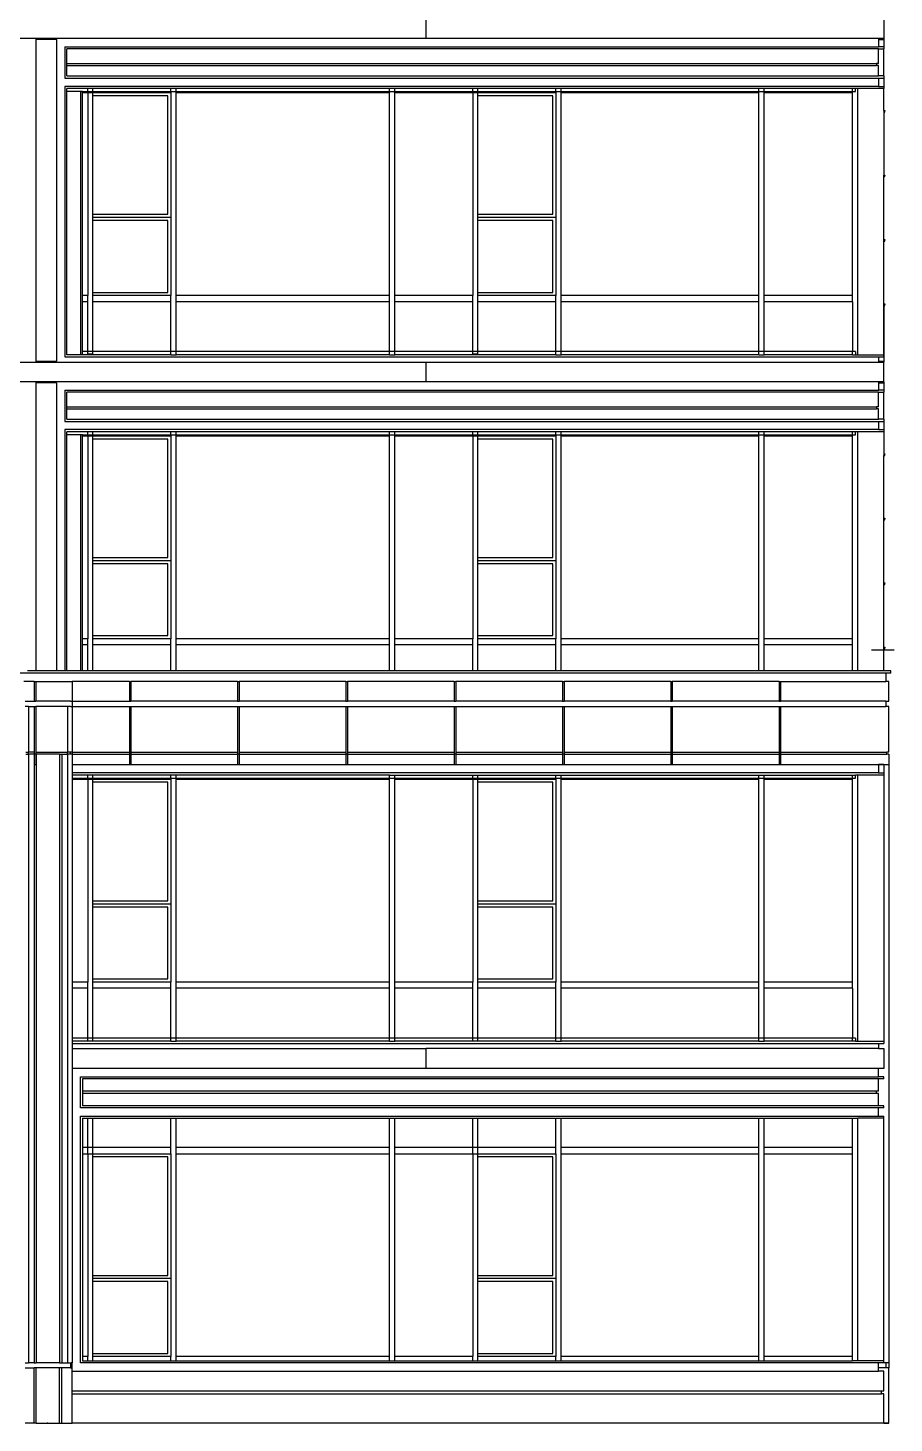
# Model space of a CAD drawing. Extents: x -311 to 61613, y 0 to 58400.
# Drawn here: x 53225 to 61550, y 0 to 13412 of the extents above; entities that cross this region are included whole.
import ezdxf

# ---------------------------------------------------------------- set-up
doc = ezdxf.new("R2010")
doc.units = 0
doc.header["$LTSCALE"] = 1000
doc.header["$MEASUREMENT"] = 0
doc.layers.add('AD-AREA-OUTL', color=31, linetype='Continuous')

msp = doc.modelspace()

# ---------------------------------------------------------------- linework, layer by layer
at = {"layer": 'AD-AREA-OUTL', "color": 252}
for p, q in [((57052, 13310), (57052, 13500)), ((61450, 13500), (61450, 13310)), ((53300, 13310), (48110, 13310)), ((53300, 13310), (53300, 13300)), ((53500, 13310), (53300, 13310)), ((53300, 13300), (53300, 10210)), ((53500, 13300), (53300, 13300)), ((57052, 13310), (53500, 13310)), ((53500, 13300), (53500, 13310)), ((53500, 13300), (53500, 10210)), ((61400, 13310), (57052, 13310)), ((61440, 13310), (61400, 13310)), ((61400, 13310), (61400, 13300)), ((61400, 13300), (61400, 13230)), ((61400, 13300), (61440, 13300)), ((61450, 13310), (61440, 13310)), ((61440, 13310), (61440, 13300)), ((61440, 13300), (61450, 13300)), ((61450, 13310), (61450, 13300)), ((61450, 13300), (61450, 13230)), ((53580, 13230), (61400, 13230)), ((53580, 13230), (53580, 12930)), ((61400, 13210), (53600, 13210)), ((53600, 13071), (53600, 13210)), ((61450, 13230), (61400, 13230)), ((61400, 13071), (61400, 13210)), ((61400, 13210), (61450, 13210)), ((61450, 13230), (61450, 13210)), ((61450, 12950), (61450, 13210)), ((53600, 13051), (53600, 13071)), ((53600, 13071), (61380, 13071)), ((53600, 12950), (53600, 13051)), ((53600, 13051), (61380, 13051)), ((61400, 13071), (61380, 13071)), ((61380, 13071), (61380, 13051)), ((61400, 13051), (61380, 13051)), ((61400, 12950), (61400, 13051)), ((53580, 12930), (61400, 12930)), ((53600, 12950), (61400, 12950)), ((61450, 12950), (61400, 12950)), ((61400, 12930), (61450, 12930)), ((61400, 12930), (61400, 12850)), ((61450, 12950), (61450, 12930)), ((61450, 12930), (61450, 12850)), ((61400, 12850), (53580, 12850)), ((53580, 12850), (53580, 10250)), ((53800, 12830), (53600, 12830)), ((53600, 12800), (53600, 12830)), ((53730, 12800), (53600, 12800)), ((53600, 10270), (53600, 12800)), ((53730, 12800), (53730, 10270)), ((53750, 12800), (53730, 12800)), ((53750, 12800), (53800, 12800)), ((53750, 12790), (53750, 12800)), ((53750, 10840), (53750, 12790)), ((53750, 12790), (53800, 12790)), ((53850, 12830), (53800, 12830)), ((53800, 12800), (53800, 12830)), ((53800, 12800), (53850, 12800)), ((53800, 12790), (53800, 12800)), ((53800, 12790), (53800, 10840)), ((53800, 12790), (53850, 12790)), ((53850, 12800), (53850, 12830)), ((54600, 12830), (53850, 12830)), ((53850, 12790), (53850, 12800)), ((53850, 12800), (54600, 12800)), ((53850, 12760), (53850, 12790)), ((53850, 12790), (54600, 12790)), ((53850, 11620), (53850, 12760)), ((54570, 12760), (53850, 12760)), ((54570, 11620), (54570, 12760)), ((54650, 12830), (54600, 12830)), ((54600, 12800), (54600, 12830)), ((54600, 12800), (54650, 12800)), ((54600, 12790), (54600, 12800)), ((54600, 12790), (54600, 11590)), ((56700, 12830), (54650, 12830)), ((54650, 12800), (54650, 12830)), ((54650, 12800), (56700, 12800)), ((54650, 12790), (54650, 12800)), ((54650, 10840), (54650, 12790)), ((54650, 12790), (56700, 12790)), ((56750, 12830), (56700, 12830)), ((56700, 12800), (56700, 12830)), ((56700, 12800), (56750, 12800)), ((56700, 12790), (56700, 12800)), ((56700, 10840), (56700, 12790)), ((57500, 12830), (56750, 12830)), ((56750, 12800), (56750, 12830)), ((56750, 12800), (57500, 12800)), ((56750, 12790), (56750, 12800)), ((56750, 10840), (56750, 12790)), ((56750, 12790), (57500, 12790)), ((57550, 12830), (57500, 12830)), ((57500, 12800), (57500, 12830)), ((57500, 12800), (57550, 12800)), ((57500, 12790), (57500, 12800)), ((57500, 12790), (57500, 10840)), ((57500, 12790), (57550, 12790)), ((58300, 12830), (57550, 12830)), ((57550, 12800), (57550, 12830)), ((57550, 12800), (58300, 12800)), ((57550, 12790), (57550, 12800)), ((57550, 12760), (57550, 12790)), ((57550, 12790), (58300, 12790)), ((57550, 11620), (57550, 12760)), ((58270, 12760), (57550, 12760)), ((58270, 11620), (58270, 12760)), ((58350, 12830), (58300, 12830)), ((58300, 12800), (58300, 12830)), ((58300, 12800), (58350, 12800)), ((58300, 12790), (58300, 12800)), ((58300, 12790), (58300, 11590)), ((60250, 12830), (58350, 12830)), ((58350, 12800), (58350, 12830)), ((58350, 12800), (60250, 12800)), ((58350, 12790), (58350, 12800)), ((58350, 10840), (58350, 12790)), ((58350, 12790), (60250, 12790)), ((60300, 12830), (60250, 12830)), ((60250, 12800), (60250, 12830)), ((60250, 12800), (60300, 12800)), ((60250, 12790), (60250, 12800)), ((60250, 10840), (60250, 12790)), ((61150, 12830), (60300, 12830)), ((60300, 12800), (60300, 12830)), ((60300, 12800), (61150, 12800)), ((60300, 12790), (60300, 12800)), ((60300, 10840), (60300, 12790)), ((60300, 12790), (61150, 12790)), ((61180, 12830), (61150, 12830)), ((61150, 12800), (61150, 12830)), ((61150, 12800), (61180, 12800)), ((61150, 12790), (61150, 12800)), ((61150, 10840), (61150, 12790)), ((61200, 12830), (61180, 12830)), ((61180, 12800), (61180, 12830)), ((61450, 12830), (61200, 12830)), ((61200, 10270), (61200, 12830)), ((61400, 12850), (61450, 12850)), ((61450, 12850), (61450, 12830)), ((61450, 12618), (61450, 12830)), ((61450, 12618), (61450, 12613)), ((61450, 12618), (61460, 12618)), ((61450, 12613), (61450, 12603)), ((61450, 12613), (61460, 12613)), ((61460, 12618), (61460, 12613)), ((61460, 12603), (61460, 12613)), ((61450, 12603), (61450, 11998)), ((61450, 12603), (61460, 12603)), ((61450, 11993), (61450, 11998)), ((61450, 11998), (61460, 11998)), ((61450, 11983), (61450, 11993)), ((61450, 11993), (61460, 11993)), ((61450, 11378), (61450, 11983)), ((61450, 11983), (61460, 11983)), ((61460, 11998), (61460, 11993)), ((61460, 11983), (61460, 11993)), ((53850, 11590), (53850, 11620)), ((53850, 11620), (54570, 11620)), ((53850, 11560), (53850, 11590)), ((54600, 11590), (53850, 11590)), ((53850, 10870), (53850, 11560)), ((54570, 11560), (53850, 11560)), ((54570, 10870), (54570, 11560)), ((54600, 11590), (54600, 10840)), ((57550, 11590), (57550, 11620)), ((57550, 11620), (58270, 11620)), ((57550, 11560), (57550, 11590)), ((58300, 11590), (57550, 11590)), ((57550, 10870), (57550, 11560)), ((58270, 11560), (57550, 11560)), ((58270, 10870), (58270, 11560)), ((58300, 11590), (58300, 10840)), ((61450, 11373), (61450, 11378)), ((61450, 11378), (61460, 11378)), ((61450, 11363), (61450, 11373)), ((61450, 11373), (61460, 11373)), ((61450, 10758), (61450, 11363)), ((61450, 11363), (61460, 11363)), ((61460, 11378), (61460, 11373)), ((61460, 11363), (61460, 11373)), ((53850, 10840), (53850, 10870)), ((53850, 10870), (54570, 10870)), ((57550, 10840), (57550, 10870)), ((57550, 10870), (58270, 10870)), ((53750, 10780), (53750, 10840)), ((53800, 10840), (53750, 10840)), ((53750, 10300), (53750, 10780)), ((53800, 10780), (53750, 10780)), ((53800, 10780), (53800, 10840)), ((53800, 10300), (53800, 10780)), ((53850, 10780), (53850, 10840)), ((54600, 10840), (53850, 10840)), ((53850, 10300), (53850, 10780)), ((54600, 10780), (53850, 10780)), ((54600, 10780), (54600, 10840)), ((54600, 10300), (54600, 10780)), ((54650, 10780), (54650, 10840)), ((56700, 10840), (54650, 10840)), ((54650, 10300), (54650, 10780)), ((56700, 10780), (54650, 10780)), ((56700, 10780), (56700, 10840)), ((56700, 10300), (56700, 10780)), ((56750, 10780), (56750, 10840)), ((57500, 10840), (56750, 10840)), ((56750, 10300), (56750, 10780)), ((57500, 10780), (56750, 10780)), ((57500, 10780), (57500, 10840)), ((57500, 10300), (57500, 10780)), ((57550, 10780), (57550, 10840)), ((58300, 10840), (57550, 10840)), ((57550, 10300), (57550, 10780)), ((58300, 10780), (57550, 10780)), ((58300, 10780), (58300, 10840)), ((58300, 10300), (58300, 10780)), ((58350, 10780), (58350, 10840)), ((60250, 10840), (58350, 10840)), ((58350, 10300), (58350, 10780)), ((60250, 10780), (58350, 10780)), ((60250, 10780), (60250, 10840)), ((60250, 10300), (60250, 10780)), ((60300, 10780), (60300, 10840)), ((61150, 10840), (60300, 10840)), ((60300, 10300), (60300, 10780)), ((61150, 10780), (60300, 10780)), ((61150, 10780), (61150, 10840)), ((61150, 10780), (61150, 10300)), ((61450, 10753), (61450, 10758)), ((61450, 10758), (61460, 10758)), ((61450, 10743), (61450, 10753)), ((61450, 10753), (61460, 10753)), ((61450, 10743), (61450, 10270)), ((61450, 10270), (61450, 10743)), ((61450, 10743), (61460, 10743)), ((61460, 10758), (61460, 10753)), ((61460, 10743), (61460, 10753)), ((48100, 10200), (53300, 10200)), ((53300, 10210), (53300, 10200)), ((53300, 10210), (53500, 10210)), ((53300, 10200), (53500, 10200)), ((53500, 10200), (53500, 10210)), ((53500, 10200), (57052, 10200)), ((53580, 10250), (61400, 10250)), ((53730, 10270), (53600, 10270)), ((53750, 10270), (53730, 10270)), ((53750, 10270), (53750, 10300)), ((53800, 10300), (53750, 10300)), ((53800, 10270), (53750, 10270)), ((53850, 10300), (53800, 10300)), ((53800, 10276), (53800, 10300)), ((53850, 10276), (53800, 10276)), ((53800, 10270), (53800, 10276)), ((53850, 10270), (53800, 10270)), ((54600, 10300), (53850, 10300)), ((53850, 10276), (53850, 10300)), ((53850, 10270), (53850, 10276)), ((54600, 10270), (53850, 10270)), ((54650, 10300), (54600, 10300)), ((54600, 10270), (54600, 10300)), ((54600, 10270), (54650, 10270)), ((56700, 10300), (54650, 10300)), ((54650, 10270), (54650, 10300)), ((56700, 10270), (54650, 10270)), ((56750, 10300), (56700, 10300)), ((56700, 10270), (56700, 10300)), ((56700, 10270), (56750, 10270)), ((57500, 10300), (56750, 10300)), ((56750, 10270), (56750, 10300)), ((57500, 10270), (56750, 10270)), ((57052, 10200), (61400, 10200)), ((57052, 10010), (57052, 10200)), ((57550, 10300), (57500, 10300)), ((57500, 10276), (57500, 10300)), ((57550, 10276), (57500, 10276)), ((57500, 10270), (57500, 10276)), ((57550, 10270), (57500, 10270)), ((58300, 10300), (57550, 10300)), ((57550, 10276), (57550, 10300)), ((57550, 10270), (57550, 10276)), ((58300, 10270), (57550, 10270)), ((58350, 10300), (58300, 10300)), ((58300, 10270), (58300, 10300)), ((58300, 10270), (58350, 10270)), ((60250, 10300), (58350, 10300)), ((58350, 10270), (58350, 10300)), ((60250, 10270), (58350, 10270)), ((60300, 10300), (60250, 10300)), ((60250, 10270), (60250, 10300)), ((60250, 10270), (60300, 10270)), ((61150, 10300), (60300, 10300)), ((60300, 10270), (60300, 10300)), ((61150, 10270), (60300, 10270)), ((61180, 10300), (61150, 10300)), ((61150, 10270), (61150, 10300)), ((61150, 10270), (61180, 10270)), ((61180, 10300), (61180, 10270)), ((61180, 10270), (61200, 10270)), ((61200, 10270), (61450, 10270)), ((61400, 10250), (61400, 10210)), ((61400, 10250), (61450, 10250)), ((61400, 10210), (61400, 10200)), ((61400, 10210), (61440, 10210)), ((61400, 10200), (61440, 10200)), ((61440, 10210), (61450, 10210)), ((61440, 10200), (61440, 10210)), ((61440, 10200), (61450, 10200)), ((61450, 10250), (61450, 10270)), ((61450, 10270), (61450, 10250)), ((61450, 10250), (61450, 10210)), ((61450, 10210), (61450, 10200)), ((61450, 10010), (61450, 10200)), ((53300, 10010), (48110, 10010)), ((53300, 10010), (53300, 10000)), ((53500, 10010), (53300, 10010)), ((53300, 10000), (53300, 7230)), ((53500, 10000), (53300, 10000)), ((57052, 10010), (53500, 10010)), ((53500, 10000), (53500, 10010)), ((53500, 10000), (53500, 7230)), ((53580, 9930), (61400, 9930)), ((53580, 9930), (53580, 9630)), ((61400, 10010), (57052, 10010)), ((61440, 10010), (61400, 10010)), ((61400, 10010), (61400, 10000)), ((61400, 10000), (61400, 9930)), ((61400, 10000), (61440, 10000)), ((61450, 9930), (61400, 9930)), ((61450, 10010), (61440, 10010)), ((61440, 10010), (61440, 10000)), ((61440, 10000), (61450, 10000)), ((61450, 10010), (61450, 10000)), ((61450, 10000), (61450, 9930)), ((61450, 9930), (61450, 9910)), ((61400, 9910), (53600, 9910)), ((53600, 9771), (53600, 9910)), ((61400, 9771), (61400, 9910)), ((61400, 9910), (61450, 9910)), ((61450, 9650), (61450, 9910)), ((53600, 9751), (53600, 9771)), ((53600, 9771), (61380, 9771)), ((53600, 9650), (53600, 9751)), ((53600, 9751), (61380, 9751)), ((61400, 9771), (61380, 9771)), ((61380, 9771), (61380, 9751)), ((61400, 9751), (61380, 9751)), ((61400, 9650), (61400, 9751)), ((53580, 9630), (61400, 9630)), ((61400, 9550), (53580, 9550)), ((53580, 9550), (53580, 7230)), ((53600, 9650), (61400, 9650)), ((53800, 9530), (53600, 9530)), ((53600, 9500), (53600, 9530)), ((53850, 9530), (53800, 9530)), ((53800, 9500), (53800, 9530)), ((53850, 9500), (53850, 9530)), ((54600, 9530), (53850, 9530)), ((54650, 9530), (54600, 9530)), ((54600, 9500), (54600, 9530)), ((56700, 9530), (54650, 9530)), ((54650, 9500), (54650, 9530)), ((56750, 9530), (56700, 9530)), ((56700, 9500), (56700, 9530)), ((57500, 9530), (56750, 9530)), ((56750, 9500), (56750, 9530)), ((57550, 9530), (57500, 9530)), ((57500, 9500), (57500, 9530)), ((58300, 9530), (57550, 9530)), ((57550, 9500), (57550, 9530)), ((58350, 9530), (58300, 9530)), ((58300, 9500), (58300, 9530)), ((60250, 9530), (58350, 9530)), ((58350, 9500), (58350, 9530)), ((60300, 9530), (60250, 9530)), ((60250, 9500), (60250, 9530)), ((61150, 9530), (60300, 9530)), ((60300, 9500), (60300, 9530)), ((61180, 9530), (61150, 9530)), ((61150, 9500), (61150, 9530)), ((61200, 9530), (61180, 9530)), ((61180, 9500), (61180, 9530)), ((61450, 9530), (61200, 9530)), ((61200, 7230), (61200, 9530)), ((61450, 9650), (61400, 9650)), ((61400, 9630), (61450, 9630)), ((61400, 9630), (61400, 9550)), ((61400, 9550), (61450, 9550)), ((61450, 9650), (61450, 9630)), ((61450, 9630), (61450, 9550)), ((61450, 9550), (61450, 9530)), ((61450, 9530), (61450, 9318)), ((53730, 9500), (53600, 9500)), ((53600, 7230), (53600, 9500)), ((53730, 9500), (53730, 7230)), ((53750, 9500), (53730, 9500)), ((53750, 9500), (53800, 9500)), ((53750, 9490), (53750, 9500)), ((53750, 7540), (53750, 9490)), ((53750, 9490), (53800, 9490)), ((53800, 9500), (53850, 9500)), ((53800, 9490), (53800, 9500)), ((53800, 9490), (53800, 7540)), ((53800, 9490), (53850, 9490)), ((53850, 9500), (54600, 9500)), ((53850, 9490), (53850, 9500)), ((53850, 9460), (53850, 9490)), ((53850, 9490), (54600, 9490)), ((53850, 8320), (53850, 9460)), ((54570, 9460), (53850, 9460)), ((54570, 8320), (54570, 9460)), ((54600, 9500), (54650, 9500)), ((54600, 9490), (54600, 9500)), ((54600, 9490), (54600, 8290)), ((54650, 9500), (56700, 9500)), ((54650, 9490), (54650, 9500)), ((54650, 7540), (54650, 9490)), ((54650, 9490), (56700, 9490)), ((56700, 9500), (56750, 9500)), ((56700, 9490), (56700, 9500)), ((56700, 7540), (56700, 9490)), ((56750, 9500), (57500, 9500)), ((56750, 9490), (56750, 9500)), ((56750, 7540), (56750, 9490)), ((56750, 9490), (57500, 9490)), ((57500, 9500), (57550, 9500)), ((57500, 9490), (57500, 9500)), ((57500, 9490), (57500, 7540)), ((57500, 9490), (57550, 9490)), ((57550, 9500), (58300, 9500)), ((57550, 9490), (57550, 9500)), ((57550, 9460), (57550, 9490)), ((57550, 9490), (58300, 9490)), ((57550, 8320), (57550, 9460)), ((58270, 9460), (57550, 9460)), ((58270, 8320), (58270, 9460)), ((58300, 9500), (58350, 9500)), ((58300, 9490), (58300, 9500)), ((58300, 9490), (58300, 8290)), ((58350, 9500), (60250, 9500)), ((58350, 9490), (58350, 9500)), ((58350, 7540), (58350, 9490)), ((58350, 9490), (60250, 9490)), ((60250, 9500), (60300, 9500)), ((60250, 9490), (60250, 9500)), ((60250, 7540), (60250, 9490)), ((60300, 9500), (61150, 9500)), ((60300, 9490), (60300, 9500)), ((60300, 7540), (60300, 9490)), ((60300, 9490), (61150, 9490)), ((61150, 9500), (61180, 9500)), ((61150, 9490), (61150, 9500)), ((61150, 7540), (61150, 9490)), ((61450, 9318), (61450, 9313)), ((61450, 9318), (61460, 9318)), ((61450, 9313), (61450, 9303)), ((61450, 9313), (61460, 9313)), ((61450, 8698), (61450, 9303)), ((61450, 9303), (61460, 9303)), ((61460, 9318), (61460, 9313)), ((61460, 9303), (61460, 9313)), ((61450, 8693), (61450, 8698)), ((61450, 8698), (61460, 8698)), ((61450, 8683), (61450, 8693)), ((61450, 8693), (61460, 8693)), ((61450, 8078), (61450, 8683)), ((61450, 8683), (61460, 8683)), ((61460, 8698), (61460, 8693)), ((61460, 8683), (61460, 8693)), ((53850, 8290), (53850, 8320)), ((53850, 8320), (54570, 8320)), ((57550, 8290), (57550, 8320)), ((57550, 8320), (58270, 8320)), ((53850, 8260), (53850, 8290)), ((54600, 8290), (53850, 8290)), ((53850, 7570), (53850, 8260)), ((54570, 8260), (53850, 8260)), ((54570, 7570), (54570, 8260)), ((54600, 8290), (54600, 7540)), ((57550, 8260), (57550, 8290)), ((58300, 8290), (57550, 8290)), ((57550, 7570), (57550, 8260)), ((58270, 8260), (57550, 8260)), ((58270, 7570), (58270, 8260)), ((58300, 8290), (58300, 7540)), ((61450, 8073), (61450, 8078)), ((61450, 8078), (61460, 8078)), ((61450, 8063), (61450, 8073)), ((61450, 8073), (61460, 8073)), ((61450, 7458), (61450, 8063)), ((61450, 8063), (61460, 8063)), ((61460, 8078), (61460, 8073)), ((61460, 8063), (61460, 8073)), ((53750, 7480), (53750, 7540)), ((53800, 7540), (53750, 7540)), ((53800, 7480), (53800, 7540)), ((53850, 7540), (53850, 7570)), ((53850, 7570), (54570, 7570)), ((53850, 7480), (53850, 7540)), ((54600, 7540), (53850, 7540)), ((54600, 7480), (54600, 7540)), ((54650, 7480), (54650, 7540)), ((56700, 7540), (54650, 7540)), ((56700, 7480), (56700, 7540)), ((56750, 7480), (56750, 7540)), ((57500, 7540), (56750, 7540)), ((57500, 7480), (57500, 7540)), ((57550, 7540), (57550, 7570)), ((57550, 7570), (58270, 7570)), ((57550, 7480), (57550, 7540)), ((58300, 7540), (57550, 7540)), ((58300, 7480), (58300, 7540)), ((58350, 7480), (58350, 7540)), ((60250, 7540), (58350, 7540)), ((60250, 7480), (60250, 7540)), ((60300, 7480), (60300, 7540)), ((61150, 7540), (60300, 7540)), ((61150, 7480), (61150, 7540)), ((53750, 7230), (53750, 7480)), ((53800, 7480), (53750, 7480)), ((53800, 7230), (53800, 7480)), ((53850, 7230), (53850, 7480)), ((54600, 7480), (53850, 7480)), ((54600, 7230), (54600, 7480)), ((54650, 7230), (54650, 7480)), ((56700, 7480), (54650, 7480)), ((56700, 7230), (56700, 7480)), ((56750, 7230), (56750, 7480)), ((57500, 7480), (56750, 7480)), ((57500, 7230), (57500, 7480)), ((57550, 7230), (57550, 7480)), ((58300, 7480), (57550, 7480)), ((58300, 7230), (58300, 7480)), ((58350, 7230), (58350, 7480)), ((60250, 7480), (58350, 7480)), ((60250, 7230), (60250, 7480)), ((60300, 7230), (60300, 7480)), ((61150, 7480), (60300, 7480)), ((61150, 7230), (61150, 7480)), ((61550, 7430), (61333, 7430)), ((61450, 7453), (61450, 7458)), ((61450, 7458), (61460, 7458)), ((61450, 7443), (61450, 7453)), ((61450, 7453), (61460, 7453)), ((61450, 7230), (61450, 7443)), ((61450, 7443), (61460, 7443)), ((61460, 7458), (61460, 7453)), ((61460, 7443), (61460, 7453)), ((61470, 7210), (30750, 7210)), ((53285, 7130), (53185, 7130)), ((53300, 7230), (53220, 7230)), ((53285, 7130), (53285, 6940)), ((53285, 7130), (53300, 7130)), ((53500, 7230), (53300, 7230)), ((53300, 7130), (53650, 7130)), ((53300, 7130), (53300, 6940)), ((53580, 7230), (53500, 7230)), ((53600, 7230), (53580, 7230)), ((53730, 7230), (53600, 7230)), ((54200, 7130), (53650, 7130)), ((53650, 7130), (53650, 6940)), ((53750, 7230), (53730, 7230)), ((53800, 7230), (53750, 7230)), ((53850, 7230), (53800, 7230)), ((54600, 7230), (53850, 7230)), ((54200, 7130), (54200, 6940)), ((54200, 7130), (54215, 7130)), ((55240, 7130), (54215, 7130)), ((54215, 7130), (54215, 6940)), ((54650, 7230), (54600, 7230)), ((56700, 7230), (54650, 7230)), ((55240, 7130), (55240, 6940)), ((55240, 7130), (55256, 7130)), ((56281, 7130), (55256, 7130)), ((55256, 7130), (55256, 6940)), ((56281, 7130), (56281, 6940)), ((56281, 7130), (56296, 7130)), ((57322, 7130), (56296, 7130)), ((56296, 7130), (56296, 6940)), ((56750, 7230), (56700, 7230)), ((57500, 7230), (56750, 7230)), ((57322, 7130), (57322, 6940)), ((57322, 7130), (57337, 7130)), ((58363, 7130), (57337, 7130)), ((57337, 7130), (57337, 6940)), ((57550, 7230), (57500, 7230)), ((58300, 7230), (57550, 7230)), ((58350, 7230), (58300, 7230)), ((60250, 7230), (58350, 7230)), ((58363, 7130), (58363, 6940)), ((58363, 7130), (58378, 7130)), ((59404, 7130), (58378, 7130)), ((58378, 7130), (58378, 6940)), ((59404, 7130), (59404, 6940)), ((59404, 7130), (59418, 7130)), ((60444, 7130), (59418, 7130)), ((59418, 7130), (59418, 6940)), ((60300, 7230), (60250, 7230)), ((61150, 7230), (60300, 7230)), ((60444, 7130), (60444, 6940)), ((60444, 7130), (60459, 7130)), ((60459, 7130), (61470, 7130)), ((60459, 7130), (60459, 6940)), ((61200, 7230), (61150, 7230)), ((61450, 7230), (61200, 7230)), ((61520, 7230), (61450, 7230)), ((61470, 7210), (61470, 7130)), ((61520, 7210), (61470, 7210)), ((61500, 7130), (61470, 7130)), ((61500, 6940), (61500, 7130)), ((61520, 7210), (61520, 7230)), ((53200, 6940), (53285, 6940)), ((53230, 6890), (53200, 6890)), ((53230, 6890), (53285, 6890)), ((53230, 6890), (53230, 6450)), ((53285, 6940), (53300, 6940)), ((53285, 6890), (53285, 6450)), ((53285, 6890), (53300, 6890)), ((53635, 6940), (53300, 6940)), ((53605, 6890), (53300, 6890)), ((53300, 6890), (53300, 6450)), ((53635, 6890), (53605, 6890)), ((53605, 6890), (53605, 6450)), ((53635, 6940), (53650, 6940)), ((53635, 6890), (53650, 6890)), ((53650, 6940), (54200, 6940)), ((53650, 6940), (53650, 6890)), ((53650, 6890), (54200, 6890)), ((53650, 6890), (53650, 6450)), ((54200, 6940), (54215, 6940)), ((54200, 6890), (54200, 6450)), ((54200, 6890), (54215, 6890)), ((55240, 6940), (54215, 6940)), ((54215, 6890), (54215, 6450)), ((54215, 6890), (55240, 6890)), ((55240, 6940), (55256, 6940)), ((55240, 6890), (55240, 6450)), ((55240, 6890), (55256, 6890)), ((56281, 6940), (55256, 6940)), ((55256, 6890), (55256, 6450)), ((55256, 6890), (56281, 6890)), ((56281, 6940), (56296, 6940)), ((56281, 6890), (56281, 6450)), ((56281, 6890), (56296, 6890)), ((57322, 6940), (56296, 6940)), ((56296, 6890), (56296, 6450)), ((56296, 6890), (57322, 6890)), ((57322, 6940), (57337, 6940)), ((57322, 6890), (57322, 6450)), ((57322, 6890), (57337, 6890)), ((58363, 6940), (57337, 6940)), ((57337, 6890), (57337, 6450)), ((57337, 6890), (58363, 6890)), ((58363, 6940), (58378, 6940)), ((58363, 6890), (58363, 6450)), ((58363, 6890), (58378, 6890)), ((59404, 6940), (58378, 6940)), ((58378, 6890), (58378, 6450)), ((58378, 6890), (59404, 6890)), ((59404, 6940), (59418, 6940)), ((59404, 6890), (59404, 6450)), ((59404, 6890), (59418, 6890)), ((60444, 6940), (59418, 6940)), ((59418, 6890), (59418, 6450)), ((59418, 6890), (60444, 6890)), ((60444, 6940), (60459, 6940)), ((60444, 6890), (60444, 6450)), ((60444, 6890), (60459, 6890)), ((61470, 6940), (60459, 6940)), ((60459, 6890), (60459, 6450)), ((60459, 6890), (61470, 6890)), ((61470, 6940), (61470, 6890)), ((61470, 6940), (61500, 6940)), ((61500, 6890), (61470, 6890)), ((61500, 6450), (61500, 6890)), ((53205, 6450), (53230, 6450)), ((53285, 6450), (53230, 6450)), ((53230, 6430), (53230, 6450)), ((53285, 6450), (53285, 6435)), ((53300, 6450), (53300, 6435)), ((53300, 6450), (53605, 6450)), ((53630, 6450), (53605, 6450)), ((53605, 6430), (53605, 6450)), ((53635, 6450), (53630, 6450)), ((53630, 6450), (53630, 6430)), ((53650, 6450), (53635, 6450)), ((53650, 6450), (53650, 6430)), ((53650, 6450), (54200, 6450)), ((54200, 6450), (54200, 6435)), ((54215, 6450), (54215, 6435)), ((54215, 6450), (55240, 6450)), ((55240, 6450), (55240, 6435)), ((55256, 6450), (55256, 6435)), ((55256, 6450), (56281, 6450)), ((56281, 6450), (56281, 6435)), ((56296, 6450), (56296, 6435)), ((56296, 6450), (57322, 6450)), ((57322, 6450), (57322, 6435)), ((57337, 6450), (57337, 6435)), ((57337, 6450), (58363, 6450)), ((58363, 6450), (58363, 6435)), ((58378, 6450), (58378, 6435)), ((58378, 6450), (59404, 6450)), ((59404, 6450), (59404, 6435)), ((59418, 6450), (59418, 6435)), ((59418, 6450), (60444, 6450)), ((60444, 6450), (60444, 6435)), ((60459, 6450), (60459, 6435)), ((60459, 6450), (61480, 6450)), ((61500, 6450), (61480, 6450)), ((61480, 6430), (61480, 6450)), ((53205, 6430), (53230, 6430)), ((53285, 6430), (53230, 6430)), ((53230, 6430), (53230, 580)), ((53285, 6435), (53285, 6430)), ((53285, 6435), (53300, 6435)), ((53285, 6430), (53285, 6330)), ((53285, 6330), (53285, 580)), ((53285, 6330), (53300, 6330)), ((53300, 6430), (53300, 6435)), ((53305, 6430), (53300, 6430)), ((53300, 6430), (53300, 6330)), ((53305, 6430), (53305, 580)), ((53530, 6430), (53305, 6430)), ((53530, 6430), (53530, 580)), ((53530, 6430), (53550, 6430)), ((53550, 6430), (53550, 580)), ((53550, 6430), (53605, 6430)), ((53630, 6430), (53605, 6430)), ((53605, 6430), (53605, 580)), ((53635, 6430), (53630, 6430)), ((53650, 6430), (53635, 6430)), ((53650, 6430), (53650, 6330)), ((53650, 6430), (54200, 6430)), ((53650, 6330), (53650, 6330)), ((53650, 6330), (53650, 6250)), ((53650, 6330), (53800, 6330)), ((53650, 6330), (53800, 6330)), ((53800, 6330), (53850, 6330)), ((53800, 6330), (53850, 6330)), ((53800, 6330), (53800, 6330)), ((53850, 6330), (54600, 6330)), ((53850, 6330), (54200, 6330)), ((53850, 6330), (53850, 6330)), ((54200, 6435), (54200, 6430)), ((54200, 6435), (54215, 6435)), ((54200, 6430), (54200, 6330)), ((54200, 6330), (54215, 6330)), ((54215, 6430), (54215, 6435)), ((54215, 6430), (54215, 6330)), ((54215, 6430), (55240, 6430)), ((54215, 6330), (54600, 6330)), ((54600, 6330), (54650, 6330)), ((54600, 6330), (54650, 6330)), ((54600, 6330), (54600, 6330)), ((54650, 6330), (56700, 6330)), ((54650, 6330), (55240, 6330)), ((54650, 6330), (54650, 6330)), ((55240, 6435), (55240, 6430)), ((55240, 6435), (55256, 6435)), ((55240, 6430), (55240, 6330)), ((55240, 6330), (55256, 6330)), ((55256, 6430), (55256, 6435)), ((55256, 6430), (55256, 6330)), ((55256, 6430), (56281, 6430)), ((55256, 6330), (56281, 6330)), ((56281, 6435), (56281, 6430)), ((56281, 6435), (56296, 6435)), ((56281, 6430), (56281, 6330)), ((56281, 6330), (56296, 6330)), ((56296, 6430), (56296, 6435)), ((56296, 6430), (56296, 6330)), ((56296, 6430), (57322, 6430)), ((56296, 6330), (56700, 6330)), ((56700, 6330), (56750, 6330)), ((56700, 6330), (56750, 6330)), ((56700, 6330), (56700, 6330)), ((56750, 6330), (57500, 6330)), ((56750, 6330), (57322, 6330)), ((56750, 6330), (56750, 6330)), ((57322, 6435), (57322, 6430)), ((57322, 6435), (57337, 6435)), ((57322, 6430), (57322, 6330)), ((57322, 6330), (57337, 6330)), ((57337, 6430), (57337, 6435)), ((57337, 6430), (57337, 6330)), ((57337, 6430), (58363, 6430)), ((57337, 6330), (57500, 6330)), ((57500, 6330), (57550, 6330)), ((57500, 6330), (57550, 6330)), ((57500, 6330), (57500, 6330)), ((57550, 6330), (58300, 6330)), ((57550, 6330), (57550, 6330)), ((57550, 6330), (58300, 6330)), ((58300, 6330), (58350, 6330)), ((58300, 6330), (58350, 6330)), ((58300, 6330), (58300, 6330)), ((58350, 6330), (60250, 6330)), ((58350, 6330), (58363, 6330)), ((58350, 6330), (58350, 6330)), ((58363, 6435), (58363, 6430)), ((58363, 6435), (58378, 6435)), ((58363, 6430), (58363, 6330)), ((58363, 6330), (58378, 6330)), ((58378, 6430), (58378, 6435)), ((58378, 6430), (58378, 6330)), ((58378, 6430), (59404, 6430)), ((58378, 6330), (59404, 6330)), ((59404, 6435), (59404, 6430)), ((59404, 6435), (59418, 6435)), ((59404, 6430), (59404, 6330)), ((59404, 6330), (59418, 6330)), ((59418, 6430), (59418, 6435)), ((59418, 6430), (59418, 6330)), ((59418, 6430), (60444, 6430)), ((59418, 6330), (60250, 6330)), ((60250, 6330), (60300, 6330)), ((60250, 6330), (60300, 6330)), ((60250, 6330), (60250, 6330)), ((60300, 6330), (61150, 6330)), ((60300, 6330), (60444, 6330)), ((60300, 6330), (60300, 6330)), ((60444, 6435), (60444, 6430)), ((60444, 6435), (60459, 6435)), ((60444, 6430), (60444, 6330)), ((60444, 6330), (60459, 6330)), ((60459, 6430), (60459, 6435)), ((60459, 6430), (61480, 6430)), ((60459, 6430), (60459, 6330)), ((60459, 6330), (61150, 6330)), ((61150, 6330), (61200, 6330)), ((61150, 6330), (61200, 6330)), ((61150, 6330), (61150, 6330)), ((61200, 6330), (61400, 6330)), ((61200, 6330), (61400, 6330)), ((61200, 6330), (61200, 6330)), ((61400, 6330), (61450, 6330)), ((61400, 6330), (61400, 6250)), ((61450, 6330), (61400, 6330)), ((61400, 6330), (61400, 6330)), ((61450, 6330), (61500, 6330)), ((61450, 6330), (61450, 6250)), ((61450, 6330), (61450, 6330)), ((61500, 6430), (61480, 6430)), ((61500, 6430), (61500, 6330)), ((61500, 6330), (61500, 580)), ((61400, 6250), (53650, 6250)), ((53650, 6250), (53650, 6230)), ((53650, 6230), (53650, 6200)), ((53800, 6230), (53650, 6230)), ((53650, 6200), (53650, 6190)), ((53650, 6200), (53800, 6200)), ((53650, 6190), (53650, 4240)), ((53650, 6190), (53800, 6190)), ((53850, 6230), (53800, 6230)), ((53800, 6200), (53800, 6230)), ((53800, 6200), (53850, 6200)), ((53800, 6190), (53800, 6200)), ((53800, 6190), (53800, 4240)), ((53800, 6190), (53850, 6190)), ((53850, 6200), (53850, 6230)), ((54600, 6230), (53850, 6230)), ((53850, 6190), (53850, 6200)), ((53850, 6200), (54600, 6200)), ((53850, 6160), (53850, 6190)), ((53850, 6190), (54600, 6190)), ((54650, 6230), (54600, 6230)), ((54600, 6200), (54600, 6230)), ((54600, 6200), (54650, 6200)), ((54600, 6190), (54600, 6200)), ((54600, 6190), (54600, 4990)), ((56700, 6230), (54650, 6230)), ((54650, 6200), (54650, 6230)), ((54650, 6200), (56700, 6200)), ((54650, 6190), (54650, 6200)), ((54650, 4240), (54650, 6190)), ((54650, 6190), (56700, 6190)), ((56700, 6200), (56700, 6230)), ((56700, 6230), (56750, 6230)), ((56700, 6200), (56750, 6200)), ((56700, 6190), (56700, 6200)), ((56700, 4240), (56700, 6190)), ((56750, 6200), (56750, 6230)), ((56750, 6230), (57500, 6230)), ((56750, 6200), (57500, 6200)), ((56750, 6190), (56750, 6200)), ((56750, 4240), (56750, 6190)), ((56750, 6190), (57500, 6190)), ((57500, 6230), (57550, 6230)), ((57500, 6200), (57500, 6230)), ((57500, 6200), (57550, 6200)), ((57500, 6190), (57500, 6200)), ((57500, 6190), (57500, 4240)), ((57500, 6190), (57550, 6190)), ((57550, 6200), (57550, 6230)), ((57550, 6230), (58300, 6230)), ((57550, 6190), (57550, 6200)), ((57550, 6200), (58300, 6200)), ((57550, 6160), (57550, 6190)), ((57550, 6190), (58300, 6190)), ((58300, 6230), (58350, 6230)), ((58300, 6200), (58300, 6230)), ((58300, 6200), (58350, 6200)), ((58300, 6190), (58300, 6200)), ((58300, 6190), (58300, 4990)), ((58350, 6200), (58350, 6230)), ((58350, 6230), (60250, 6230)), ((58350, 6190), (58350, 6200)), ((58350, 6200), (60250, 6200)), ((58350, 4240), (58350, 6190)), ((58350, 6190), (60250, 6190)), ((60250, 6200), (60250, 6230)), ((60250, 6230), (60300, 6230)), ((60250, 6190), (60250, 6200)), ((60250, 6200), (60300, 6200)), ((60250, 4240), (60250, 6190)), ((60300, 6200), (60300, 6230)), ((60300, 6230), (61150, 6230)), ((60300, 6190), (60300, 6200)), ((60300, 6200), (61150, 6200)), ((60300, 4240), (60300, 6190)), ((60300, 6190), (61150, 6190)), ((61150, 6200), (61150, 6230)), ((61150, 6230), (61180, 6230)), ((61150, 6190), (61150, 6200)), ((61150, 6200), (61180, 6200)), ((61150, 4240), (61150, 6190)), ((61200, 6230), (61180, 6230)), ((61180, 6200), (61180, 6230)), ((61450, 6230), (61200, 6230)), ((61200, 3670), (61200, 6230)), ((61400, 6250), (61450, 6250)), ((61450, 6250), (61450, 6230)), ((61450, 6230), (61450, 3670)), ((53850, 5020), (53850, 6160)), ((54570, 6160), (53850, 6160)), ((54570, 5020), (54570, 6160)), ((57550, 5020), (57550, 6160)), ((58270, 6160), (57550, 6160)), ((58270, 5020), (58270, 6160)), ((53850, 4990), (53850, 5020)), ((53850, 5020), (54570, 5020)), ((53850, 4960), (53850, 4990)), ((54600, 4990), (53850, 4990)), ((54600, 4990), (54600, 4240)), ((57550, 4990), (57550, 5020)), ((57550, 5020), (58270, 5020)), ((57550, 4960), (57550, 4990)), ((58300, 4990), (57550, 4990)), ((58300, 4990), (58300, 4240)), ((53850, 4270), (53850, 4960)), ((54570, 4960), (53850, 4960)), ((54570, 4270), (54570, 4960)), ((57550, 4270), (57550, 4960)), ((58270, 4960), (57550, 4960)), ((58270, 4270), (58270, 4960)), ((53650, 4240), (53650, 4180)), ((53800, 4240), (53650, 4240)), ((53650, 4180), (53650, 3700)), ((53800, 4180), (53650, 4180)), ((53800, 4180), (53800, 4240)), ((53800, 3700), (53800, 4180)), ((53850, 4240), (53850, 4270)), ((53850, 4270), (54570, 4270)), ((53850, 4180), (53850, 4240)), ((54600, 4240), (53850, 4240)), ((53850, 3700), (53850, 4180)), ((54600, 4180), (53850, 4180)), ((54600, 4180), (54600, 4240)), ((54600, 3700), (54600, 4180)), ((54650, 4180), (54650, 4240)), ((56700, 4240), (54650, 4240)), ((54650, 3700), (54650, 4180)), ((56700, 4180), (54650, 4180)), ((56700, 4180), (56700, 4240)), ((56700, 3700), (56700, 4180)), ((56750, 4180), (56750, 4240)), ((57500, 4240), (56750, 4240)), ((56750, 3700), (56750, 4180)), ((57500, 4180), (56750, 4180)), ((57500, 4180), (57500, 4240)), ((57500, 3700), (57500, 4180)), ((57550, 4240), (57550, 4270)), ((57550, 4270), (58270, 4270)), ((57550, 4180), (57550, 4240)), ((58300, 4240), (57550, 4240)), ((57550, 3700), (57550, 4180)), ((58300, 4180), (57550, 4180)), ((58300, 4180), (58300, 4240)), ((58300, 3700), (58300, 4180)), ((58350, 4180), (58350, 4240)), ((60250, 4240), (58350, 4240)), ((58350, 3700), (58350, 4180)), ((60250, 4180), (58350, 4180)), ((60250, 4180), (60250, 4240)), ((60250, 3700), (60250, 4180)), ((60300, 4180), (60300, 4240)), ((61150, 4240), (60300, 4240)), ((60300, 3700), (60300, 4180)), ((61150, 4180), (60300, 4180)), ((61150, 4180), (61150, 4240)), ((61150, 4180), (61150, 3700)), ((53800, 3700), (53650, 3700)), ((53650, 3700), (53650, 3670)), ((53650, 3670), (53650, 3650)), ((53800, 3670), (53650, 3670)), ((53650, 3650), (53650, 3600)), ((53650, 3650), (61400, 3650)), ((53850, 3700), (53800, 3700)), ((53800, 3670), (53800, 3700)), ((53850, 3670), (53800, 3670)), ((54600, 3700), (53850, 3700)), ((53850, 3670), (53850, 3700)), ((54600, 3670), (53850, 3670)), ((54650, 3700), (54600, 3700)), ((54600, 3670), (54600, 3700)), ((54600, 3670), (54650, 3670)), ((56700, 3700), (54650, 3700)), ((54650, 3670), (54650, 3700)), ((56700, 3670), (54650, 3670)), ((56750, 3700), (56700, 3700)), ((56700, 3670), (56700, 3700)), ((56700, 3670), (56750, 3670)), ((57500, 3700), (56750, 3700)), ((56750, 3670), (56750, 3700)), ((57500, 3670), (56750, 3670)), ((57550, 3700), (57500, 3700)), ((57500, 3670), (57500, 3700)), ((57550, 3670), (57500, 3670)), ((58300, 3700), (57550, 3700)), ((57550, 3670), (57550, 3700)), ((58300, 3670), (57550, 3670)), ((58350, 3700), (58300, 3700)), ((58300, 3670), (58300, 3700)), ((58300, 3670), (58350, 3670)), ((60250, 3700), (58350, 3700)), ((58350, 3670), (58350, 3700)), ((60250, 3670), (58350, 3670)), ((60300, 3700), (60250, 3700)), ((60250, 3670), (60250, 3700)), ((60250, 3670), (60300, 3670)), ((61150, 3700), (60300, 3700)), ((60300, 3670), (60300, 3700)), ((61150, 3670), (60300, 3670)), ((61150, 3670), (61150, 3700)), ((61180, 3700), (61150, 3700)), ((61150, 3700), (61150, 3700)), ((61180, 3670), (61150, 3670)), ((61180, 3700), (61180, 3670)), ((61180, 3670), (61200, 3670)), ((61200, 3670), (61450, 3670)), ((61400, 3650), (61450, 3650)), ((61400, 3650), (61400, 3600)), ((61450, 3670), (61450, 3650)), ((53650, 3600), (53650, 3410)), ((53650, 3600), (57052, 3600)), ((61400, 3600), (57052, 3600)), ((57052, 3410), (57052, 3600)), ((61400, 3600), (61450, 3600)), ((61450, 3600), (61450, 3410)), ((53650, 3410), (53650, 580)), ((57052, 3410), (53650, 3410)), ((61400, 3410), (57052, 3410)), ((61450, 3410), (61400, 3410)), ((61400, 3330), (61400, 3410)), ((53730, 3030), (53730, 3330)), ((53730, 3330), (61400, 3330)), ((61400, 3310), (53750, 3310)), ((53750, 3310), (53750, 3190)), ((61450, 3330), (61400, 3330)), ((61450, 3310), (61400, 3310)), ((61400, 3190), (61400, 3310)), ((61450, 3310), (61450, 3330)), ((61380, 3190), (53750, 3190)), ((53750, 3190), (53750, 3170)), ((61380, 3170), (53750, 3170)), ((53750, 3170), (53750, 3050)), ((61400, 3190), (61380, 3190)), ((61380, 3170), (61380, 3190)), ((61400, 3170), (61380, 3170)), ((61400, 3050), (61400, 3170)), ((61400, 3030), (53730, 3030)), ((61400, 3050), (53750, 3050)), ((61450, 3050), (61400, 3050)), ((61450, 3030), (61400, 3030)), ((61400, 2950), (61400, 3030)), ((61450, 3030), (61450, 3050)), ((53730, 2950), (61400, 2950)), ((53730, 580), (53730, 2950)), ((53750, 2930), (53800, 2930)), ((53750, 2930), (53750, 2650)), ((53800, 2930), (53850, 2930)), ((53800, 2650), (53800, 2930)), ((53850, 2650), (53850, 2930)), ((53850, 2930), (54600, 2930)), ((54600, 2930), (54650, 2930)), ((54600, 2650), (54600, 2930)), ((54650, 2930), (56700, 2930)), ((54650, 2650), (54650, 2930)), ((56700, 2930), (56750, 2930)), ((56700, 2650), (56700, 2930)), ((56750, 2930), (57500, 2930)), ((56750, 2650), (56750, 2930)), ((57500, 2930), (57550, 2930)), ((57500, 2650), (57500, 2930)), ((57550, 2650), (57550, 2930)), ((57550, 2930), (58300, 2930)), ((58300, 2650), (58300, 2930)), ((58300, 2930), (58350, 2930)), ((58350, 2930), (60250, 2930)), ((58350, 2650), (58350, 2930)), ((60250, 2930), (60300, 2930)), ((60250, 2650), (60250, 2930)), ((60300, 2650), (60300, 2930)), ((60300, 2930), (61150, 2930)), ((61150, 2930), (61200, 2930)), ((61150, 2650), (61150, 2930)), ((61200, 600), (61200, 2930)), ((61450, 2930), (61200, 2930)), ((61400, 2950), (61450, 2950)), ((61450, 2930), (61450, 2950)), ((61450, 600), (61450, 2930)), ((53750, 2650), (53750, 2590)), ((53800, 2650), (53750, 2650)), ((53750, 2590), (53800, 2590)), ((53750, 2590), (53750, 640)), ((53850, 2650), (53800, 2650)), ((53800, 2590), (53800, 2650)), ((53800, 2590), (53800, 640)), ((53800, 2590), (53850, 2590)), ((53850, 2590), (53850, 2650)), ((54600, 2650), (53850, 2650)), ((53850, 2560), (53850, 2590)), ((53850, 2590), (54600, 2590)), ((53850, 1420), (53850, 2560)), ((54570, 2560), (53850, 2560)), ((54570, 1420), (54570, 2560)), ((54600, 2590), (54600, 2650)), ((54600, 2590), (54600, 1390)), ((54650, 2590), (54650, 2650)), ((56700, 2650), (54650, 2650)), ((54650, 640), (54650, 2590)), ((54650, 2590), (56700, 2590)), ((56700, 2590), (56700, 2650)), ((56700, 640), (56700, 2590)), ((56750, 2590), (56750, 2650)), ((57500, 2650), (56750, 2650)), ((56750, 640), (56750, 2590)), ((56750, 2590), (57500, 2590)), ((57550, 2650), (57500, 2650)), ((57500, 2590), (57500, 2650)), ((57500, 2590), (57500, 640)), ((57500, 2590), (57550, 2590)), ((57550, 2590), (57550, 2650)), ((58300, 2650), (57550, 2650)), ((57550, 2560), (57550, 2590)), ((57550, 2590), (58300, 2590)), ((57550, 1420), (57550, 2560)), ((58270, 2560), (57550, 2560)), ((58270, 1420), (58270, 2560)), ((58300, 2590), (58300, 2650)), ((58300, 2590), (58300, 1390)), ((58350, 2590), (58350, 2650)), ((60250, 2650), (58350, 2650)), ((58350, 640), (58350, 2590)), ((58350, 2590), (60250, 2590)), ((60250, 2590), (60250, 2650)), ((60250, 640), (60250, 2590)), ((60300, 2590), (60300, 2650)), ((61150, 2650), (60300, 2650)), ((60300, 640), (60300, 2590)), ((60300, 2590), (61150, 2590)), ((61150, 2590), (61150, 2650)), ((61150, 640), (61150, 2590)), ((53850, 1390), (53850, 1420)), ((53850, 1420), (54570, 1420)), ((53850, 1360), (53850, 1390)), ((54600, 1390), (53850, 1390)), ((53850, 670), (53850, 1360)), ((54570, 1360), (53850, 1360)), ((54570, 670), (54570, 1360)), ((54600, 1390), (54600, 640)), ((57550, 1390), (57550, 1420)), ((57550, 1420), (58270, 1420)), ((57550, 1360), (57550, 1390)), ((58300, 1390), (57550, 1390)), ((57550, 670), (57550, 1360)), ((58270, 1360), (57550, 1360)), ((58270, 670), (58270, 1360)), ((58300, 1390), (58300, 640)), ((53200, 580), (53230, 580)), ((53285, 580), (53230, 580)), ((53285, 580), (53305, 580)), ((53530, 580), (53305, 580)), ((53530, 580), (53550, 580)), ((53550, 580), (53605, 580)), ((53605, 580), (53635, 580)), ((53635, 580), (53640, 580)), ((53635, 580), (53635, 530)), ((53640, 580), (53640, 530)), ((53650, 580), (53640, 580)), ((53650, 530), (53650, 580)), ((61400, 580), (53730, 580)), ((53750, 640), (53750, 600)), ((53800, 640), (53750, 640)), ((53750, 600), (53800, 600)), ((53800, 600), (53800, 640)), ((53800, 600), (53850, 600)), ((53850, 640), (53850, 670)), ((53850, 670), (54570, 670)), ((53850, 600), (53850, 640)), ((54600, 640), (53850, 640)), ((53850, 600), (54600, 600)), ((54600, 600), (54600, 640)), ((54600, 600), (54650, 600)), ((54650, 600), (54650, 640)), ((56700, 640), (54650, 640)), ((54650, 600), (56700, 600)), ((56700, 600), (56700, 640)), ((56700, 600), (56750, 600)), ((56750, 600), (56750, 640)), ((57500, 640), (56750, 640)), ((56750, 600), (57500, 600)), ((57500, 600), (57500, 640)), ((57500, 600), (57550, 600)), ((57550, 640), (57550, 670)), ((57550, 670), (58270, 670)), ((57550, 600), (57550, 640)), ((58300, 640), (57550, 640)), ((57550, 600), (58300, 600)), ((58300, 600), (58300, 640)), ((58300, 600), (58350, 600)), ((58350, 600), (58350, 640)), ((60250, 640), (58350, 640)), ((58350, 600), (60250, 600)), ((60250, 600), (60250, 640)), ((60250, 600), (60300, 600)), ((60300, 600), (60300, 640)), ((61150, 640), (60300, 640)), ((60300, 600), (61150, 600)), ((61150, 600), (61150, 640)), ((61200, 600), (61150, 600)), ((61450, 600), (61200, 600)), ((61400, 530), (61400, 580)), ((61450, 580), (61400, 580)), ((61450, 580), (61450, 600)), ((61470, 580), (61450, 580)), ((61500, 580), (61470, 580)), ((61470, 580), (61470, 530)), ((61500, 580), (61500, 530)), ((53200, 530), (53285, 530)), ((53305, 530), (53285, 530)), ((53285, 0), (53285, 530)), ((53530, 530), (53305, 530)), ((53305, 0), (53305, 530)), ((53550, 530), (53530, 530)), ((53530, 0), (53530, 530)), ((53635, 530), (53550, 530)), ((53550, 0), (53550, 530)), ((53635, 530), (53640, 530)), ((53640, 530), (53650, 530)), ((53650, 500), (53650, 530)), ((53650, 500), (61400, 500)), ((53650, 310), (53650, 500)), ((61400, 500), (61400, 530)), ((61470, 530), (61400, 530)), ((61450, 500), (61400, 500)), ((61450, 310), (61450, 500)), ((61500, 530), (61470, 530)), ((61500, 0), (61500, 530)), ((53650, 280), (53650, 310)), ((53650, 310), (61430, 310)), ((53650, 280), (61430, 280)), ((53650, 0), (53650, 280)), ((61430, 310), (61450, 310)), ((61430, 280), (61430, 310)), ((61450, 280), (61430, 280)), ((61450, 0), (61450, 280)), ((53285, 0), (53200, 0)), ((53305, 0), (53285, 0)), ((53305, 0), (53530, 0)), ((53405, 0), (53410, 0)), ((53415, 0), (53410, 0)), ((53530, 0), (53550, 0)), ((53550, 0), (53635, 0)), ((53630, 0), (53635, 0)), ((53635, 0), (53650, 0)), ((53650, 0), (53650, 0)), ((61450, 0), (61500, 0)), ((61450, 0), (61450, 0)), ((61500, 0), (61500, 0)), ((61500, 0), (61500, 0)), ((61500, 0), (61500, 0)), ((61450, 0), (53650, 0)), ((61500, 0), (61450, 0)), ((61500, 0), (61500, 0))]:
    msp.add_line(p, q, dxfattribs=at)

doc.saveas('drawing.dxf')
